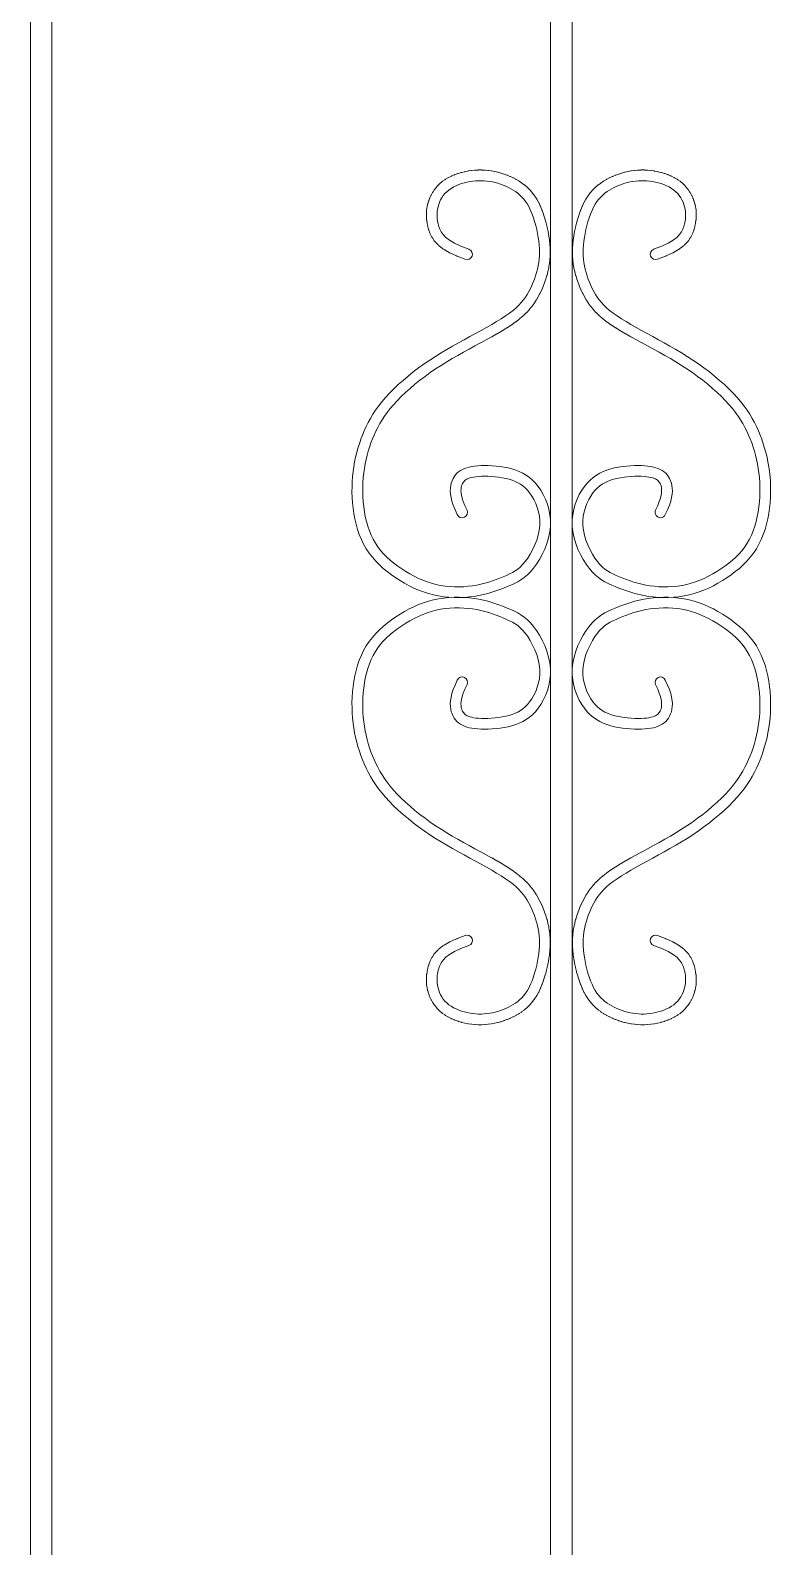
# Model space of a CAD drawing. Header units: millimetres. Extents: x -25 to 4147, y 0 to 2650.
# Drawn here: x 1574 to 1921, y 1030 to 1740 of the extents above; entities that cross this region are included whole.
import ezdxf

# ---------------------------------------------------------------- set-up
doc = ezdxf.new("R2010")
doc.units = ezdxf.units.MM
doc.layers.add('ceco.net 340', color=7, linetype='Continuous', lineweight=5)

msp = doc.modelspace()

# ---------------------------------------------------------------- linework, layer by layer
at = {"layer": 'ceco.net 340'}
for p, q in [((1574.44, 2250), (1574.44, 488.65)), ((1584.44, 2250), (1584.44, 488.65)), ((1817.76, 2250), (1817.76, 488.65)), ((1827.76, 2250), (1827.76, 488.65))]:
    msp.add_line(p, q, dxfattribs=at)
for points in [[(1779.57, 1637.25), (1775.78, 1638.68), (1772.78, 1640.08), (1770.45, 1641.45), (1768.7, 1642.78), (1767.44, 1644.09), (1766.55, 1645.38), (1765.94, 1646.64), (1765.51, 1647.87), (1765.17, 1649.09), (1764.92, 1650.28), (1764.74, 1651.46), (1764.65, 1652.62), (1764.64, 1653.76), (1764.71, 1654.89), (1764.87, 1656.01), (1765.1, 1657.12), (1765.42, 1658.21), (1765.83, 1659.29), (1766.32, 1660.35), (1766.9, 1661.37), (1767.57, 1662.35), (1768.34, 1663.28), (1769.19, 1664.16), (1770.14, 1664.97), (1771.19, 1665.72), (1772.32, 1666.39), (1773.52, 1666.99), (1774.77, 1667.52), (1776.07, 1667.98), (1777.4, 1668.38), (1778.74, 1668.71), (1780.09, 1668.96), (1781.43, 1669.16), (1782.75, 1669.28), (1784.07, 1669.35), (1785.38, 1669.35), (1786.68, 1669.29), (1787.98, 1669.17), (1789.27, 1668.99), (1790.55, 1668.75), (1791.83, 1668.46), (1793.11, 1668.11), (1794.36, 1667.71), (1795.6, 1667.26), (1796.82, 1666.75), (1798.01, 1666.19), (1799.16, 1665.59), (1800.28, 1664.93), (1801.35, 1664.22), (1802.38, 1663.46), (1803.37, 1662.62), (1804.31, 1661.69), (1805.22, 1660.67), (1806.07, 1659.54), (1806.89, 1658.29), (1807.66, 1656.9), (1808.39, 1655.38), (1809.07, 1653.73), (1809.7, 1651.99), (1810.28, 1650.18), (1810.8, 1648.32), (1811.26, 1646.45), (1811.66, 1644.58), (1811.98, 1642.75), (1812.24, 1640.96), (1812.42, 1639.23), (1812.53, 1637.55), (1812.56, 1635.9), (1812.52, 1634.27), (1812.41, 1632.68), (1812.22, 1631.09), (1811.96, 1629.51), (1811.62, 1627.94), (1811.22, 1626.37), (1810.75, 1624.82), (1810.21, 1623.28), (1809.63, 1621.77), (1808.99, 1620.29), (1808.3, 1618.85), (1807.57, 1617.46), (1806.79, 1616.11), (1805.96, 1614.81), (1805.04, 1613.54), (1804.03, 1612.29), (1802.89, 1611.05), (1801.61, 1609.81), (1800.16, 1608.57), (1798.53, 1607.31), (1796.7, 1606.02), (1794.68, 1604.71), (1792.51, 1603.37), (1790.19, 1602.01), (1787.76, 1600.63), (1785.23, 1599.23), (1782.64, 1597.8), (1779.99, 1596.37), (1777.32, 1594.91), (1774.63, 1593.43), (1771.93, 1591.91), (1769.24, 1590.36), (1766.55, 1588.76), (1763.87, 1587.11), (1761.22, 1585.4), (1758.61, 1583.62), (1756.03, 1581.77), (1753.52, 1579.85), (1751.07, 1577.89), (1748.72, 1575.89), (1746.47, 1573.87), (1744.34, 1571.84), (1742.34, 1569.82), (1740.5, 1567.81), (1738.82, 1565.83), (1737.3, 1563.88), (1735.91, 1561.95), (1734.65, 1560.02), (1733.51, 1558.1), (1732.46, 1556.17), (1731.5, 1554.24), (1730.62, 1552.28), (1729.79, 1550.3), (1729.02, 1548.29), (1728.32, 1546.25), (1727.67, 1544.17), (1727.09, 1542.06), (1726.57, 1539.9), (1726.11, 1537.7), (1725.72, 1535.46), (1725.4, 1533.16), (1725.15, 1530.82), (1724.97, 1528.43), (1724.88, 1526.01), (1724.86, 1523.56), (1724.94, 1521.09), (1725.1, 1518.6), (1725.36, 1516.09), (1725.73, 1513.57), (1726.2, 1511.06), (1726.78, 1508.58), (1727.47, 1506.13), (1728.29, 1503.73), (1729.24, 1501.4), (1730.31, 1499.16), (1731.53, 1497.02), (1732.89, 1494.99), (1734.38, 1493.07), (1735.98, 1491.25), (1737.69, 1489.53), (1739.5, 1487.9), (1741.38, 1486.36), (1743.34, 1484.89), (1745.34, 1483.5), (1747.4, 1482.18), (1749.49, 1480.93), (1751.63, 1479.76), (1753.81, 1478.69), (1756.03, 1477.71), (1758.3, 1476.85), (1760.61, 1476.1), (1762.96, 1475.48), (1765.35, 1474.99), (1767.77, 1474.62), (1770.21, 1474.38), (1772.63, 1474.25), (1775.04, 1474.24), (1777.42, 1474.33), (1779.75, 1474.52), (1782.01, 1474.8), (1784.19, 1475.17), (1786.29, 1475.62), (1788.32, 1476.13), (1790.29, 1476.7), (1792.18, 1477.32), (1794.01, 1477.97), (1795.79, 1478.65), (1797.5, 1479.34), (1799.17, 1480.05), (1800.79, 1480.79), (1802.37, 1481.61), (1803.9, 1482.53), (1805.41, 1483.59), (1806.89, 1484.82), (1808.34, 1486.26), (1809.77, 1487.93), (1811.18, 1489.87), (1812.54, 1492.03), (1813.82, 1494.4), (1814.97, 1496.91), (1815.97, 1499.54), (1816.77, 1502.24), (1817.35, 1504.98), (1817.66, 1507.71), (1817.68, 1510.4), (1817.43, 1513.02), (1816.95, 1515.56), (1816.25, 1517.99), (1815.37, 1520.29), (1814.34, 1522.45), (1813.19, 1524.44), (1811.94, 1526.24), (1810.63, 1527.84), (1809.26, 1529.24), (1807.82, 1530.46), (1806.31, 1531.52), (1804.75, 1532.43), (1803.12, 1533.2), (1801.43, 1533.86), (1799.67, 1534.41), (1797.85, 1534.87), (1795.99, 1535.24), (1794.11, 1535.53), (1792.24, 1535.75), (1790.39, 1535.9), (1788.58, 1535.99), (1786.84, 1536.01), (1785.2, 1535.98), (1783.66, 1535.9), (1782.23, 1535.77), (1780.9, 1535.57), (1779.66, 1535.32), (1778.52, 1535.01), (1777.46, 1534.63), (1776.48, 1534.18), (1775.57, 1533.65), (1774.72, 1533.05), (1773.95, 1532.38), (1773.25, 1531.62), (1772.63, 1530.79), (1772.1, 1529.89), (1771.65, 1528.9), (1771.29, 1527.83), (1771.03, 1526.69), (1770.87, 1525.46), (1770.83, 1524.13), (1770.93, 1522.68), (1771.18, 1521.1), (1771.61, 1519.36), (1772.23, 1517.45), (1773.06, 1515.35), (1774.12, 1513.04)], [(1865.94, 1637.25), (1869.73, 1638.68), (1872.74, 1640.08), (1875.06, 1641.45), (1876.81, 1642.78), (1878.08, 1644.09), (1878.97, 1645.38), (1879.58, 1646.64), (1880.01, 1647.87), (1880.34, 1649.09), (1880.6, 1650.28), (1880.77, 1651.46), (1880.86, 1652.62), (1880.87, 1653.76), (1880.8, 1654.89), (1880.65, 1656.01), (1880.41, 1657.12), (1880.09, 1658.21), (1879.69, 1659.29), (1879.19, 1660.35), (1878.61, 1661.37), (1877.94, 1662.35), (1877.18, 1663.28), (1876.32, 1664.16), (1875.37, 1664.97), (1874.32, 1665.72), (1873.19, 1666.39), (1872, 1666.99), (1870.74, 1667.52), (1869.44, 1667.98), (1868.11, 1668.38), (1866.77, 1668.71), (1865.42, 1668.96), (1864.09, 1669.16), (1862.76, 1669.28), (1861.44, 1669.35), (1860.13, 1669.35), (1858.83, 1669.29), (1857.54, 1669.17), (1856.25, 1668.99), (1854.96, 1668.75), (1853.68, 1668.46), (1852.41, 1668.11), (1851.15, 1667.71), (1849.91, 1667.26), (1848.69, 1666.75), (1847.51, 1666.19), (1846.35, 1665.59), (1845.23, 1664.93), (1844.16, 1664.22), (1843.13, 1663.46), (1842.14, 1662.62), (1841.2, 1661.69), (1840.3, 1660.67), (1839.44, 1659.54), (1838.63, 1658.29), (1837.85, 1656.9), (1837.12, 1655.38), (1836.44, 1653.73), (1835.81, 1651.99), (1835.23, 1650.18), (1834.71, 1648.32), (1834.25, 1646.45), (1833.86, 1644.58), (1833.53, 1642.75), (1833.28, 1640.96), (1833.1, 1639.23), (1832.99, 1637.55), (1832.95, 1635.9), (1832.99, 1634.27), (1833.11, 1632.68), (1833.29, 1631.09), (1833.55, 1629.51), (1833.89, 1627.94), (1834.3, 1626.37), (1834.77, 1624.82), (1835.3, 1623.28), (1835.89, 1621.77), (1836.53, 1620.29), (1837.22, 1618.85), (1837.95, 1617.46), (1838.72, 1616.11), (1839.56, 1614.81), (1840.47, 1613.54), (1841.48, 1612.29), (1842.62, 1611.05), (1843.9, 1609.81), (1845.35, 1608.57), (1846.98, 1607.31), (1848.82, 1606.02), (1850.83, 1604.71), (1853.01, 1603.37), (1855.32, 1602.01), (1857.76, 1600.63), (1860.28, 1599.23), (1862.88, 1597.8), (1865.52, 1596.37), (1868.19, 1594.91), (1870.88, 1593.43), (1873.58, 1591.91), (1876.28, 1590.36), (1878.97, 1588.76), (1881.64, 1587.11), (1884.29, 1585.4), (1886.91, 1583.62), (1889.48, 1581.77), (1892, 1579.85), (1894.44, 1577.89), (1896.79, 1575.89), (1899.05, 1573.87), (1901.18, 1571.84), (1903.17, 1569.82), (1905.01, 1567.81), (1906.69, 1565.83), (1908.22, 1563.88), (1909.6, 1561.95), (1910.86, 1560.02), (1912.01, 1558.1), (1913.05, 1556.17), (1914.01, 1554.24), (1914.9, 1552.28), (1915.72, 1550.3), (1916.49, 1548.29), (1917.2, 1546.25), (1917.84, 1544.17), (1918.43, 1542.06), (1918.95, 1539.9), (1919.4, 1537.7), (1919.79, 1535.46), (1920.11, 1533.16), (1920.36, 1530.82), (1920.54, 1528.43), (1920.64, 1526.01), (1920.65, 1523.56), (1920.58, 1521.09), (1920.41, 1518.6), (1920.15, 1516.09), (1919.79, 1513.57), (1919.32, 1511.06), (1918.74, 1508.58), (1918.04, 1506.13), (1917.22, 1503.73), (1916.28, 1501.4), (1915.2, 1499.16), (1913.98, 1497.02), (1912.63, 1494.99), (1911.14, 1493.07), (1909.53, 1491.25), (1907.82, 1489.53), (1906.02, 1487.9), (1904.13, 1486.36), (1902.18, 1484.89), (1900.17, 1483.5), (1898.12, 1482.18), (1896.02, 1480.93), (1893.89, 1479.76), (1891.7, 1478.69), (1889.48, 1477.71), (1887.22, 1476.85), (1884.91, 1476.1), (1882.55, 1475.48), (1880.16, 1474.99), (1877.74, 1474.62), (1875.31, 1474.38), (1872.88, 1474.25), (1870.47, 1474.24), (1868.09, 1474.33), (1865.77, 1474.52), (1863.51, 1474.8), (1861.33, 1475.17), (1859.22, 1475.62), (1857.19, 1476.13), (1855.23, 1476.7), (1853.33, 1477.32), (1851.5, 1477.97), (1849.73, 1478.65), (1848.01, 1479.34), (1846.34, 1480.05), (1844.72, 1480.79), (1843.15, 1481.61), (1841.61, 1482.53), (1840.1, 1483.59), (1838.63, 1484.82), (1837.17, 1486.26), (1835.74, 1487.93), (1834.33, 1489.87), (1832.97, 1492.03), (1831.69, 1494.4), (1830.54, 1496.91), (1829.55, 1499.54), (1828.74, 1502.24), (1828.17, 1504.98), (1827.86, 1507.71), (1827.83, 1510.4), (1828.08, 1513.02), (1828.57, 1515.56), (1829.26, 1517.99), (1830.14, 1520.29), (1831.17, 1522.45), (1832.33, 1524.44), (1833.57, 1526.24), (1834.88, 1527.84), (1836.26, 1529.24), (1837.7, 1530.46), (1839.2, 1531.52), (1840.76, 1532.43), (1842.39, 1533.2), (1844.09, 1533.86), (1845.84, 1534.41), (1847.66, 1534.87), (1849.52, 1535.24), (1851.4, 1535.53), (1853.28, 1535.75), (1855.13, 1535.9), (1856.93, 1535.99), (1858.67, 1536.01), (1860.32, 1535.98), (1861.86, 1535.9), (1863.29, 1535.77), (1864.62, 1535.57), (1865.85, 1535.32), (1866.99, 1535.01), (1868.05, 1534.63), (1869.04, 1534.18), (1869.95, 1533.65), (1870.79, 1533.05), (1871.56, 1532.38), (1872.26, 1531.62), (1872.88, 1530.79), (1873.41, 1529.89), (1873.86, 1528.9), (1874.22, 1527.83), (1874.48, 1526.69), (1874.64, 1525.46), (1874.68, 1524.13), (1874.58, 1522.68), (1874.33, 1521.1), (1873.91, 1519.36), (1873.29, 1517.45), (1872.45, 1515.35), (1871.39, 1513.04)], [(1779.57, 1311.39), (1775.78, 1309.96), (1772.78, 1308.57), (1770.45, 1307.2), (1768.7, 1305.86), (1767.44, 1304.55), (1766.55, 1303.27), (1765.94, 1302.01), (1765.51, 1300.77), (1765.17, 1299.56), (1764.92, 1298.36), (1764.74, 1297.19), (1764.65, 1296.03), (1764.64, 1294.88), (1764.71, 1293.75), (1764.87, 1292.64), (1765.1, 1291.53), (1765.42, 1290.43), (1765.83, 1289.35), (1766.32, 1288.3), (1766.9, 1287.28), (1767.57, 1286.3), (1768.34, 1285.36), (1769.19, 1284.49), (1770.14, 1283.67), (1771.19, 1282.93), (1772.32, 1282.26), (1773.52, 1281.66), (1774.77, 1281.12), (1776.07, 1280.66), (1777.4, 1280.27), (1778.74, 1279.94), (1780.09, 1279.68), (1781.43, 1279.49), (1782.75, 1279.36), (1784.07, 1279.3), (1785.38, 1279.3), (1786.68, 1279.36), (1787.98, 1279.48), (1789.27, 1279.66), (1790.55, 1279.9), (1791.83, 1280.19), (1793.11, 1280.53), (1794.36, 1280.94), (1795.6, 1281.39), (1796.82, 1281.9), (1798.01, 1282.45), (1799.16, 1283.06), (1800.28, 1283.72), (1801.35, 1284.42), (1802.38, 1285.19), (1803.37, 1286.03), (1804.31, 1286.95), (1805.22, 1287.97), (1806.07, 1289.1), (1806.89, 1290.35), (1807.66, 1291.74), (1808.39, 1293.27), (1809.07, 1294.91), (1809.7, 1296.66), (1810.28, 1298.47), (1810.8, 1300.32), (1811.26, 1302.2), (1811.66, 1304.07), (1811.98, 1305.9), (1812.24, 1307.68), (1812.42, 1309.41), (1812.53, 1311.1), (1812.56, 1312.75), (1812.52, 1314.37), (1812.41, 1315.97), (1812.22, 1317.55), (1811.96, 1319.13), (1811.62, 1320.71), (1811.22, 1322.27), (1810.75, 1323.83), (1810.21, 1325.36), (1809.63, 1326.87), (1808.99, 1328.35), (1808.3, 1329.79), (1807.57, 1331.18), (1806.79, 1332.53), (1805.96, 1333.83), (1805.04, 1335.11), (1804.03, 1336.36), (1802.89, 1337.6), (1801.61, 1338.83), (1800.16, 1340.08), (1798.53, 1341.34), (1796.7, 1342.62), (1794.68, 1343.94), (1792.51, 1345.27), (1790.19, 1346.63), (1787.76, 1348.02), (1785.23, 1349.42), (1782.64, 1350.84), (1779.99, 1352.28), (1777.32, 1353.74), (1774.63, 1355.22), (1771.93, 1356.73), (1769.24, 1358.28), (1766.55, 1359.88), (1763.87, 1361.53), (1761.22, 1363.24), (1758.61, 1365.02), (1756.03, 1366.88), (1753.52, 1368.79), (1751.07, 1370.75), (1748.72, 1372.75), (1746.47, 1374.77), (1744.34, 1376.8), (1742.34, 1378.83), (1740.5, 1380.83), (1738.82, 1382.81), (1737.3, 1384.76), (1735.91, 1386.7), (1734.65, 1388.62), (1733.51, 1390.55), (1732.46, 1392.47), (1731.5, 1394.41), (1730.62, 1396.36), (1729.79, 1398.34), (1729.02, 1400.35), (1728.32, 1402.39), (1727.67, 1404.47), (1727.09, 1406.58), (1726.57, 1408.74), (1726.11, 1410.94), (1725.72, 1413.19), (1725.4, 1415.49), (1725.15, 1417.83), (1724.97, 1420.21), (1724.88, 1422.63), (1724.86, 1425.08), (1724.94, 1427.55), (1725.1, 1430.05), (1725.36, 1432.56), (1725.73, 1435.07), (1726.2, 1437.58), (1726.78, 1440.07), (1727.47, 1442.52), (1728.29, 1444.91), (1729.24, 1447.24), (1730.31, 1449.48), (1731.53, 1451.63), (1732.89, 1453.66), (1734.38, 1455.58), (1735.98, 1457.4), (1737.69, 1459.12), (1739.5, 1460.75), (1741.38, 1462.29), (1743.34, 1463.75), (1745.34, 1465.15), (1747.4, 1466.47), (1749.49, 1467.72), (1751.63, 1468.88), (1753.81, 1469.96), (1756.03, 1470.93), (1758.3, 1471.8), (1760.61, 1472.54), (1762.96, 1473.17), (1765.35, 1473.66), (1767.77, 1474.02), (1770.21, 1474.26), (1772.63, 1474.39), (1775.04, 1474.41), (1777.42, 1474.32), (1779.75, 1474.13), (1782.01, 1473.85), (1784.19, 1473.48), (1786.29, 1473.03), (1788.32, 1472.52), (1790.29, 1471.95), (1792.18, 1471.33), (1794.01, 1470.68), (1795.79, 1470), (1797.5, 1469.31), (1799.17, 1468.6), (1800.79, 1467.86), (1802.37, 1467.04), (1803.9, 1466.12), (1805.41, 1465.06), (1806.89, 1463.83), (1808.34, 1462.39), (1809.77, 1460.71), (1811.18, 1458.78), (1812.54, 1456.61), (1813.82, 1454.25), (1814.97, 1451.73), (1815.97, 1449.11), (1816.77, 1446.4), (1817.35, 1443.67), (1817.66, 1440.94), (1817.68, 1438.25), (1817.43, 1435.62), (1816.95, 1433.09), (1816.25, 1430.65), (1815.37, 1428.35), (1814.34, 1426.19), (1813.19, 1424.21), (1811.94, 1422.41), (1810.63, 1420.81), (1809.26, 1419.41), (1807.82, 1418.18), (1806.31, 1417.13), (1804.75, 1416.22), (1803.12, 1415.44), (1801.43, 1414.79), (1799.67, 1414.24), (1797.85, 1413.78), (1795.99, 1413.4), (1794.11, 1413.11), (1792.24, 1412.89), (1790.39, 1412.74), (1788.58, 1412.66), (1786.84, 1412.63), (1785.2, 1412.66), (1783.66, 1412.74), (1782.23, 1412.88), (1780.9, 1413.07), (1779.66, 1413.32), (1778.52, 1413.64), (1777.46, 1414.02), (1776.48, 1414.47), (1775.57, 1414.99), (1774.72, 1415.59), (1773.95, 1416.27), (1773.25, 1417.02), (1772.63, 1417.85), (1772.1, 1418.76), (1771.65, 1419.75), (1771.29, 1420.81), (1771.03, 1421.96), (1770.87, 1423.19), (1770.83, 1424.52), (1770.93, 1425.96), (1771.18, 1427.55), (1771.61, 1429.28), (1772.23, 1431.19), (1773.06, 1433.29), (1774.12, 1435.6)], [(1865.94, 1311.39), (1869.73, 1309.96), (1872.74, 1308.57), (1875.06, 1307.2), (1876.81, 1305.86), (1878.08, 1304.55), (1878.97, 1303.27), (1879.58, 1302.01), (1880.01, 1300.77), (1880.34, 1299.56), (1880.6, 1298.36), (1880.77, 1297.19), (1880.86, 1296.03), (1880.87, 1294.88), (1880.8, 1293.75), (1880.65, 1292.64), (1880.41, 1291.53), (1880.09, 1290.43), (1879.69, 1289.35), (1879.19, 1288.3), (1878.61, 1287.28), (1877.94, 1286.3), (1877.18, 1285.36), (1876.32, 1284.49), (1875.37, 1283.67), (1874.32, 1282.93), (1873.19, 1282.26), (1872, 1281.66), (1870.74, 1281.12), (1869.44, 1280.66), (1868.11, 1280.27), (1866.77, 1279.94), (1865.42, 1279.68), (1864.09, 1279.49), (1862.76, 1279.36), (1861.44, 1279.3), (1860.13, 1279.3), (1858.83, 1279.36), (1857.54, 1279.48), (1856.25, 1279.66), (1854.96, 1279.9), (1853.68, 1280.19), (1852.41, 1280.53), (1851.15, 1280.94), (1849.91, 1281.39), (1848.69, 1281.9), (1847.51, 1282.45), (1846.35, 1283.06), (1845.23, 1283.72), (1844.16, 1284.42), (1843.13, 1285.19), (1842.14, 1286.03), (1841.2, 1286.95), (1840.3, 1287.97), (1839.44, 1289.1), (1838.63, 1290.35), (1837.85, 1291.74), (1837.12, 1293.27), (1836.44, 1294.91), (1835.81, 1296.66), (1835.23, 1298.47), (1834.71, 1300.32), (1834.25, 1302.2), (1833.86, 1304.07), (1833.53, 1305.9), (1833.28, 1307.68), (1833.1, 1309.41), (1832.99, 1311.1), (1832.95, 1312.75), (1832.99, 1314.37), (1833.11, 1315.97), (1833.29, 1317.55), (1833.55, 1319.13), (1833.89, 1320.71), (1834.3, 1322.27), (1834.77, 1323.83), (1835.3, 1325.36), (1835.89, 1326.87), (1836.53, 1328.35), (1837.22, 1329.79), (1837.95, 1331.18), (1838.72, 1332.53), (1839.56, 1333.83), (1840.47, 1335.11), (1841.48, 1336.36), (1842.62, 1337.6), (1843.9, 1338.83), (1845.35, 1340.08), (1846.98, 1341.34), (1848.82, 1342.62), (1850.83, 1343.94), (1853.01, 1345.27), (1855.32, 1346.63), (1857.76, 1348.02), (1860.28, 1349.42), (1862.88, 1350.84), (1865.52, 1352.28), (1868.19, 1353.74), (1870.88, 1355.22), (1873.58, 1356.73), (1876.28, 1358.28), (1878.97, 1359.88), (1881.64, 1361.53), (1884.29, 1363.24), (1886.91, 1365.02), (1889.48, 1366.88), (1892, 1368.79), (1894.44, 1370.75), (1896.79, 1372.75), (1899.05, 1374.77), (1901.18, 1376.8), (1903.17, 1378.83), (1905.01, 1380.83), (1906.69, 1382.81), (1908.22, 1384.76), (1909.6, 1386.7), (1910.86, 1388.62), (1912.01, 1390.55), (1913.05, 1392.47), (1914.01, 1394.41), (1914.9, 1396.36), (1915.72, 1398.34), (1916.49, 1400.35), (1917.2, 1402.39), (1917.84, 1404.47), (1918.43, 1406.58), (1918.95, 1408.74), (1919.4, 1410.94), (1919.79, 1413.19), (1920.11, 1415.49), (1920.36, 1417.83), (1920.54, 1420.21), (1920.64, 1422.63), (1920.65, 1425.08), (1920.58, 1427.55), (1920.41, 1430.05), (1920.15, 1432.56), (1919.79, 1435.07), (1919.32, 1437.58), (1918.74, 1440.07), (1918.04, 1442.52), (1917.22, 1444.91), (1916.28, 1447.24), (1915.2, 1449.48), (1913.98, 1451.63), (1912.63, 1453.66), (1911.14, 1455.58), (1909.53, 1457.4), (1907.82, 1459.12), (1906.02, 1460.75), (1904.13, 1462.29), (1902.18, 1463.75), (1900.17, 1465.15), (1898.12, 1466.47), (1896.02, 1467.72), (1893.89, 1468.88), (1891.7, 1469.96), (1889.48, 1470.93), (1887.22, 1471.8), (1884.91, 1472.54), (1882.55, 1473.17), (1880.16, 1473.66), (1877.74, 1474.02), (1875.31, 1474.26), (1872.88, 1474.39), (1870.47, 1474.41), (1868.09, 1474.32), (1865.77, 1474.13), (1863.51, 1473.85), (1861.33, 1473.48), (1859.22, 1473.03), (1857.19, 1472.52), (1855.23, 1471.95), (1853.33, 1471.33), (1851.5, 1470.68), (1849.73, 1470), (1848.01, 1469.31), (1846.34, 1468.6), (1844.72, 1467.86), (1843.15, 1467.04), (1841.61, 1466.12), (1840.1, 1465.06), (1838.63, 1463.83), (1837.17, 1462.39), (1835.74, 1460.71), (1834.33, 1458.78), (1832.97, 1456.61), (1831.69, 1454.25), (1830.54, 1451.73), (1829.55, 1449.11), (1828.74, 1446.4), (1828.17, 1443.67), (1827.86, 1440.94), (1827.83, 1438.25), (1828.08, 1435.62), (1828.57, 1433.09), (1829.26, 1430.65), (1830.14, 1428.35), (1831.17, 1426.19), (1832.33, 1424.21), (1833.57, 1422.41), (1834.88, 1420.81), (1836.26, 1419.41), (1837.7, 1418.18), (1839.2, 1417.13), (1840.76, 1416.22), (1842.39, 1415.44), (1844.09, 1414.79), (1845.84, 1414.24), (1847.66, 1413.78), (1849.52, 1413.4), (1851.4, 1413.11), (1853.28, 1412.89), (1855.13, 1412.74), (1856.93, 1412.66), (1858.67, 1412.63), (1860.32, 1412.66), (1861.86, 1412.74), (1863.29, 1412.88), (1864.62, 1413.07), (1865.85, 1413.32), (1866.99, 1413.64), (1868.05, 1414.02), (1869.04, 1414.47), (1869.95, 1414.99), (1870.79, 1415.59), (1871.56, 1416.27), (1872.26, 1417.02), (1872.88, 1417.85), (1873.41, 1418.76), (1873.86, 1419.75), (1874.22, 1420.81), (1874.48, 1421.96), (1874.64, 1423.19), (1874.68, 1424.52), (1874.58, 1425.96), (1874.33, 1427.55), (1873.91, 1429.28), (1873.29, 1431.19), (1872.45, 1433.29), (1871.39, 1435.6)]]:
    msp.add_lwpolyline(points, dxfattribs=at)
for points in [[(1777.81, 1632.58), (1774.02, 1634, -0.018526), (1773.68, 1634.15), (1770.67, 1635.54, -0.02401), (1770.25, 1635.77), (1767.92, 1637.13, -0.03058), (1767.41, 1637.47), (1765.66, 1638.81, -0.037109), (1765.11, 1639.31), (1763.84, 1640.62, -0.040944), (1763.32, 1641.25), (1762.44, 1642.53, -0.03872), (1762.05, 1643.2), (1761.44, 1644.46, -0.02899), (1761.21, 1644.99), (1760.78, 1646.23, -0.016625), (1760.69, 1646.55), (1760.35, 1647.76, -0.014695), (1760.28, 1648.05), (1760.03, 1649.24, -0.015749), (1759.97, 1649.55), (1759.8, 1650.73, -0.016704), (1759.76, 1651.06), (1759.67, 1652.22, -0.017506), (1759.65, 1652.57), (1759.64, 1653.71, -0.018102), (1759.65, 1654.08), (1759.72, 1655.21, -0.01845), (1759.76, 1655.57), (1759.91, 1656.69, -0.018524), (1759.98, 1657.05), (1760.21, 1658.16, -0.018452), (1760.3, 1658.52), (1760.62, 1659.62, -0.018802), (1760.74, 1659.97), (1761.15, 1661.05, -0.019374), (1761.3, 1661.41), (1761.79, 1662.46, -0.020024), (1761.97, 1662.82), (1762.55, 1663.84, -0.020714), (1762.77, 1664.19), (1763.45, 1665.17, -0.021397), (1763.7, 1665.52), (1764.47, 1666.45, -0.022021), (1764.76, 1666.78), (1765.62, 1667.65, -0.022531), (1765.94, 1667.96), (1766.9, 1668.77, -0.022367), (1767.25, 1669.05), (1768.29, 1669.79, -0.020214), (1768.63, 1670.01), (1769.76, 1670.69, -0.017942), (1770.08, 1670.86), (1771.28, 1671.46, -0.016078), (1771.57, 1671.59), (1772.82, 1672.13, -0.01459), (1773.1, 1672.23), (1774.39, 1672.69, -0.01344), (1774.65, 1672.78), (1775.98, 1673.17, -0.012596), (1776.22, 1673.24), (1777.56, 1673.56, -0.012037), (1777.8, 1673.62), (1779.14, 1673.87, -0.011796), (1779.38, 1673.91), (1780.71, 1674.11, -0.01186), (1780.95, 1674.13), (1782.28, 1674.26, -0.011906), (1782.51, 1674.28), (1783.83, 1674.34, -0.011871), (1784.07, 1674.35), (1785.38, 1674.35, -0.011755), (1785.61, 1674.34), (1786.92, 1674.28, -0.01156), (1787.15, 1674.26), (1788.44, 1674.14, -0.011293), (1788.67, 1674.12), (1789.96, 1673.94, -0.01096), (1790.17, 1673.9), (1791.46, 1673.67, -0.010625), (1791.67, 1673.62), (1792.95, 1673.33, -0.010507), (1793.15, 1673.28), (1794.42, 1672.93, -0.010519), (1794.62, 1672.87), (1795.88, 1672.47, -0.010613), (1796.08, 1672.4), (1797.32, 1671.95, -0.010791), (1797.52, 1671.87), (1798.74, 1671.37, -0.011052), (1798.94, 1671.28), (1800.13, 1670.72, -0.011398), (1800.33, 1670.62), (1801.49, 1670.01, -0.011831), (1801.7, 1669.9), (1802.81, 1669.24, -0.012624), (1803.03, 1669.11), (1804.1, 1668.4, -0.014451), (1804.34, 1668.24), (1805.37, 1667.47, -0.016231), (1805.62, 1667.27), (1806.61, 1666.43, -0.017546), (1806.87, 1666.19), (1807.81, 1665.27, -0.018298), (1808.06, 1665), (1808.96, 1663.98, -0.018454), (1809.2, 1663.7), (1810.06, 1662.57, -0.01805), (1810.26, 1662.27), (1811.08, 1661.02, -0.017188), (1811.26, 1660.72), (1812.03, 1659.34, -0.015683), (1812.17, 1659.06), (1812.9, 1657.53, -0.013181), (1813.01, 1657.29), (1813.69, 1655.65, -0.01117), (1813.77, 1655.44), (1814.4, 1653.69, -0.009782), (1814.47, 1653.51), (1815.05, 1651.7, -0.008856), (1815.1, 1651.53), (1815.62, 1649.67, -0.008297), (1815.66, 1649.51), (1816.12, 1647.64, -0.008056), (1816.15, 1647.48), (1816.55, 1645.61, -0.008123), (1816.58, 1645.45), (1816.91, 1643.62, -0.008556), (1816.93, 1643.45), (1817.19, 1641.67, -0.00932), (1817.21, 1641.48), (1817.39, 1639.75, -0.010075), (1817.41, 1639.55), (1817.51, 1637.87, -0.010733), (1817.52, 1637.65), (1817.56, 1636, -0.011254), (1817.56, 1635.78), (1817.52, 1634.15, -0.011605), (1817.51, 1633.92), (1817.4, 1632.32, -0.011758), (1817.37, 1632.09), (1817.19, 1630.51, -0.011701), (1817.15, 1630.27), (1816.89, 1628.7, -0.011388), (1816.85, 1628.47), (1816.51, 1626.9, -0.010808), (1816.46, 1626.69), (1816.06, 1625.12, -0.010278), (1816, 1624.92), (1815.53, 1623.37, -0.009859), (1815.47, 1623.18), (1814.94, 1621.64, -0.009545), (1814.87, 1621.46), (1814.28, 1619.96, -0.009335), (1814.21, 1619.78), (1813.57, 1618.3, -0.009229), (1813.5, 1618.14), (1812.81, 1616.7, -0.00923), (1812.72, 1616.53), (1811.99, 1615.14, -0.009723), (1811.9, 1614.97), (1811.13, 1613.62, -0.011671), (1811.01, 1613.42), (1810.17, 1612.12, -0.013556), (1810.02, 1611.89), (1809.11, 1610.62, -0.014792), (1808.93, 1610.39), (1807.91, 1609.14, -0.015289), (1807.71, 1608.9), (1806.57, 1607.67, -0.015076), (1806.36, 1607.45), (1805.08, 1606.21, -0.014282), (1804.87, 1606.02), (1803.42, 1604.78, -0.013091), (1803.22, 1604.61), (1801.59, 1603.35, -0.011392), (1801.4, 1603.22), (1799.57, 1601.93, -0.008802), (1799.43, 1601.83), (1797.41, 1600.52, -0.006609), (1797.3, 1600.45), (1795.12, 1599.11, -0.004919), (1795.04, 1599.06), (1792.72, 1597.7, -0.003568), (1792.66, 1597.66), (1790.23, 1596.28, -0.002447), (1790.18, 1596.26), (1787.66, 1594.86, -0.001481), (1787.63, 1594.84), (1785.04, 1593.42, -0.000613), (1785.03, 1593.41), (1782.38, 1591.97), (1779.72, 1590.52), (1777.06, 1589.06), (1774.4, 1587.57), (1771.76, 1586.05), (1769.14, 1584.49), (1766.54, 1582.89), (1763.99, 1581.23), (1761.48, 1579.52), (1759.01, 1577.75), (1756.6, 1575.92), (1754.26, 1574.04), (1752.01, 1572.12), (1749.86, 1570.2), (1747.84, 1568.28), (1745.97, 1566.37), (1744.25, 1564.5), (1742.7, 1562.68), (1741.3, 1560.89), (1740.04, 1559.12), (1738.9, 1557.37), (1737.86, 1555.63), (1736.9, 1553.87), (1736.02, 1552.09), (1735.2, 1550.29), (1734.43, 1548.45), (1733.72, 1546.58), (1733.07, 1544.69), (1732.47, 1542.77), (1731.93, 1540.81), (1731.45, 1538.81), (1731.03, 1536.77), (1730.66, 1534.68), (1730.37, 1532.54), (1730.13, 1530.36), (1729.97, 1528.15), (1729.88, 1525.9), (1729.86, 1523.62), (1729.93, 1521.33), (1730.09, 1519.02), (1730.33, 1516.71), (1730.66, 1514.39), (1731.09, 1512.09), (1731.62, 1509.83), (1732.25, 1507.62), (1732.98, 1505.48), (1733.81, 1503.43), (1734.75, 1501.48), (1735.79, 1499.64), (1736.95, 1497.91), (1738.23, 1496.26), (1739.63, 1494.67), (1741.14, 1493.15), (1742.76, 1491.69), (1744.47, 1490.29), (1746.26, 1488.95), (1748.12, 1487.66), (1750.03, 1486.43), (1751.97, 1485.27), (1753.93, 1484.2), (1755.92, 1483.22), (1757.93, 1482.34), (1759.96, 1481.57), (1762.02, 1480.9), (1764.1, 1480.35), (1766.23, 1479.91), (1768.39, 1479.59), (1770.58, 1479.37), (1772.78, 1479.25), (1774.97, 1479.24), (1777.12, 1479.32), (1779.23, 1479.49), (1781.28, 1479.75), (1783.25, 1480.08), (1785.16, 1480.49), (1787.01, 1480.95), (1788.81, 1481.48), (1790.57, 1482.05), (1792.28, 1482.66), (1793.96, 1483.3), (1795.59, 1483.96), (1797.15, 1484.62), (1798.6, 1485.28), (1799.93, 1485.97), (1801.18, 1486.72), (1802.36, 1487.56), (1803.52, 1488.52), (1804.67, 1489.66), (1805.85, 1491.03), (1807.04, 1492.67), (1808.22, 1494.55), (1809.34, 1496.63), (1810.36, 1498.84), (1811.23, 1501.14), (1811.92, 1503.47), (1812.41, 1505.78), (1812.66, 1508.01), (1812.68, 1510.18), (1812.48, 1512.31), (1812.08, 1514.4), (1811.5, 1516.41), (1810.77, 1518.32), (1809.92, 1520.12), (1808.96, 1521.76), (1807.95, 1523.22), (1806.91, 1524.49), (1805.85, 1525.57), (1804.75, 1526.5), (1803.61, 1527.3), (1802.42, 1528), (1801.14, 1528.61), (1799.78, 1529.13), (1798.31, 1529.59), (1796.75, 1529.99), (1795.11, 1530.32), (1793.44, 1530.58), (1791.75, 1530.78), (1790.07, 1530.91), (1788.43, 1530.99), (1786.85, 1531.01), (1785.38, 1530.99), (1784.03, 1530.91), (1782.82, 1530.8), (1781.76, 1530.65), (1780.83, 1530.46), (1780.03, 1530.24), (1779.35, 1529.99), (1778.77, 1529.73), (1778.27, 1529.44), (1777.83, 1529.12), (1777.44, 1528.79), (1777.1, 1528.42), (1776.81, 1528.02), (1776.54, 1527.58), (1776.31, 1527.07), (1776.11, 1526.48), (1775.96, 1525.81), (1775.86, 1525.06), (1775.84, 1524.22), (1775.9, 1523.24), (1776.09, 1522.09), (1776.42, 1520.73), (1776.93, 1519.15), (1777.66, 1517.32), (1778.66, 1515.13)], [(1867.71, 1632.58), (1871.49, 1634, 0.018526), (1871.84, 1634.15), (1874.84, 1635.54, 0.02401), (1875.27, 1635.77), (1877.59, 1637.13, 0.03058), (1878.1, 1637.47), (1879.85, 1638.81, 0.037109), (1880.4, 1639.31), (1881.67, 1640.62, 0.040944), (1882.19, 1641.25), (1883.08, 1642.53, 0.03872), (1883.47, 1643.2), (1884.08, 1644.46, 0.02899), (1884.3, 1644.99), (1884.73, 1646.23, 0.016625), (1884.83, 1646.55), (1885.16, 1647.76, 0.014695), (1885.23, 1648.05), (1885.49, 1649.24, 0.015749), (1885.54, 1649.55), (1885.72, 1650.73, 0.016704), (1885.75, 1651.06), (1885.85, 1652.22, 0.017506), (1885.86, 1652.57), (1885.87, 1653.71, 0.018102), (1885.86, 1654.08), (1885.79, 1655.21, 0.01845), (1885.76, 1655.57), (1885.6, 1656.69, 0.018524), (1885.54, 1657.05), (1885.3, 1658.16, 0.018452), (1885.21, 1658.52), (1884.89, 1659.62, 0.018802), (1884.77, 1659.97), (1884.37, 1661.05, 0.019374), (1884.22, 1661.41), (1883.72, 1662.46, 0.020024), (1883.54, 1662.82), (1882.96, 1663.84, 0.020714), (1882.74, 1664.19), (1882.07, 1665.17, 0.021397), (1881.81, 1665.52), (1881.05, 1666.45, 0.022021), (1880.76, 1666.78), (1879.9, 1667.65, 0.022531), (1879.57, 1667.96), (1878.62, 1668.77, 0.022367), (1878.27, 1669.05), (1877.22, 1669.79, 0.020214), (1876.88, 1670.01), (1875.75, 1670.69, 0.017942), (1875.44, 1670.86), (1874.24, 1671.46, 0.016078), (1873.95, 1671.59), (1872.69, 1672.13, 0.01459), (1872.42, 1672.23), (1871.12, 1672.69, 0.01344), (1870.86, 1672.78), (1869.54, 1673.17, 0.012596), (1869.29, 1673.24), (1867.95, 1673.56, 0.012037), (1867.72, 1673.62), (1866.37, 1673.87, 0.011796), (1866.14, 1673.91), (1864.8, 1674.11, 0.01186), (1864.56, 1674.13), (1863.24, 1674.26, 0.011906), (1863, 1674.28), (1861.68, 1674.34, 0.011871), (1861.44, 1674.35), (1860.14, 1674.35, 0.011755), (1859.9, 1674.34), (1858.6, 1674.28, 0.01156), (1858.37, 1674.26), (1857.07, 1674.14, 0.011293), (1856.85, 1674.12), (1855.56, 1673.94, 0.01096), (1855.34, 1673.9), (1854.06, 1673.67, 0.010625), (1853.85, 1673.62), (1852.57, 1673.33, 0.010507), (1852.36, 1673.28), (1851.09, 1672.93, 0.010519), (1850.89, 1672.87), (1849.63, 1672.47, 0.010613), (1849.43, 1672.4), (1848.19, 1671.95, 0.010791), (1847.99, 1671.87), (1846.77, 1671.37, 0.011052), (1846.57, 1671.28), (1845.38, 1670.72, 0.011398), (1845.18, 1670.62), (1844.02, 1670.01, 0.011831), (1843.82, 1669.9), (1842.7, 1669.24, 0.012624), (1842.49, 1669.11), (1841.41, 1668.4, 0.014451), (1841.18, 1668.24), (1840.15, 1667.47, 0.016231), (1839.89, 1667.27), (1838.91, 1666.43, 0.017546), (1838.65, 1666.19), (1837.7, 1665.27, 0.018298), (1837.45, 1665), (1836.55, 1663.98, 0.018454), (1836.32, 1663.7), (1835.46, 1662.57, 0.01805), (1835.25, 1662.27), (1834.44, 1661.02, 0.017188), (1834.26, 1660.72), (1833.49, 1659.34, 0.015683), (1833.34, 1659.06), (1832.61, 1657.53, 0.013181), (1832.51, 1657.29), (1831.82, 1655.65, 0.01117), (1831.74, 1655.44), (1831.11, 1653.69, 0.009782), (1831.05, 1653.51), (1830.47, 1651.7, 0.008856), (1830.42, 1651.53), (1829.9, 1649.67, 0.008297), (1829.85, 1649.51), (1829.4, 1647.64, 0.008056), (1829.36, 1647.48), (1828.96, 1645.61, 0.008123), (1828.93, 1645.45), (1828.61, 1643.62, 0.008556), (1828.58, 1643.45), (1828.33, 1641.67, 0.00932), (1828.3, 1641.48), (1828.12, 1639.75, 0.010075), (1828.11, 1639.55), (1828, 1637.87, 0.010733), (1827.99, 1637.65), (1827.96, 1636, 0.011254), (1827.96, 1635.78), (1827.99, 1634.15, 0.011605), (1828.01, 1633.92), (1828.12, 1632.32, 0.011758), (1828.14, 1632.09), (1828.33, 1630.51, 0.011701), (1828.36, 1630.27), (1828.62, 1628.7, 0.011388), (1828.66, 1628.47), (1829, 1626.9, 0.010808), (1829.05, 1626.69), (1829.46, 1625.12, 0.010278), (1829.51, 1624.92), (1829.98, 1623.37, 0.009859), (1830.04, 1623.18), (1830.57, 1621.64, 0.009545), (1830.64, 1621.46), (1831.23, 1619.96, 0.009335), (1831.3, 1619.78), (1831.94, 1618.3, 0.009229), (1832.02, 1618.14), (1832.71, 1616.7, 0.00923), (1832.79, 1616.53), (1833.52, 1615.14, 0.009723), (1833.61, 1614.97), (1834.39, 1613.62, 0.011671), (1834.51, 1613.42), (1835.34, 1612.12, 0.013556), (1835.49, 1611.89), (1836.41, 1610.62, 0.014792), (1836.59, 1610.39), (1837.6, 1609.14, 0.015289), (1837.8, 1608.9), (1838.94, 1607.67, 0.015076), (1839.15, 1607.45), (1840.43, 1606.21, 0.014282), (1840.64, 1606.02), (1842.09, 1604.78, 0.013091), (1842.29, 1604.61), (1843.93, 1603.35, 0.011392), (1844.11, 1603.22), (1845.94, 1601.93, 0.008802), (1846.09, 1601.83), (1848.1, 1600.52, 0.006609), (1848.21, 1600.45), (1850.39, 1599.11, 0.004919), (1850.48, 1599.06), (1852.79, 1597.7, 0.003568), (1852.85, 1597.66), (1855.29, 1596.28, 0.002447), (1855.33, 1596.26), (1857.85, 1594.86, 0.001481), (1857.88, 1594.84), (1860.48, 1593.42, 0.000613), (1860.49, 1593.41), (1863.13, 1591.97), (1865.79, 1590.52), (1868.45, 1589.06), (1871.11, 1587.57), (1873.75, 1586.05), (1876.38, 1584.49), (1878.97, 1582.89), (1881.53, 1581.23), (1884.04, 1579.52), (1886.5, 1577.75), (1888.92, 1575.92), (1891.26, 1574.04), (1893.51, 1572.12), (1895.65, 1570.2), (1897.67, 1568.28), (1899.55, 1566.37), (1901.26, 1564.5), (1902.82, 1562.68), (1904.21, 1560.89), (1905.47, 1559.12), (1906.62, 1557.37), (1907.66, 1555.63), (1908.61, 1553.87), (1909.49, 1552.09), (1910.31, 1550.29), (1911.08, 1548.45), (1911.79, 1546.58), (1912.45, 1544.69), (1913.04, 1542.77), (1913.58, 1540.81), (1914.07, 1538.81), (1914.49, 1536.77), (1914.85, 1534.68), (1915.15, 1532.54), (1915.38, 1530.36), (1915.55, 1528.15), (1915.64, 1525.9), (1915.65, 1523.62), (1915.58, 1521.33), (1915.43, 1519.02), (1915.19, 1516.71), (1914.85, 1514.39), (1914.42, 1512.09), (1913.9, 1509.83), (1913.27, 1507.62), (1912.54, 1505.48), (1911.7, 1503.43), (1910.77, 1501.48), (1909.72, 1499.64), (1908.57, 1497.91), (1907.28, 1496.26), (1905.88, 1494.67), (1904.37, 1493.15), (1902.76, 1491.69), (1901.05, 1490.29), (1899.25, 1488.95), (1897.39, 1487.66), (1895.48, 1486.43), (1893.55, 1485.27), (1891.58, 1484.2), (1889.6, 1483.22), (1887.59, 1482.34), (1885.55, 1481.57), (1883.49, 1480.9), (1881.41, 1480.35), (1879.28, 1479.91), (1877.12, 1479.59), (1874.93, 1479.37), (1872.73, 1479.25), (1870.55, 1479.24), (1868.39, 1479.32), (1866.28, 1479.49), (1864.24, 1479.75), (1862.26, 1480.08), (1860.35, 1480.49), (1858.5, 1480.95), (1856.7, 1481.48), (1854.95, 1482.05), (1853.23, 1482.66), (1851.56, 1483.3), (1849.92, 1483.96), (1848.36, 1484.62), (1846.92, 1485.28), (1845.58, 1485.97), (1844.34, 1486.72), (1843.15, 1487.56), (1841.99, 1488.52), (1840.84, 1489.66), (1839.67, 1491.03), (1838.47, 1492.67), (1837.29, 1494.55), (1836.17, 1496.63), (1835.16, 1498.84), (1834.29, 1501.14), (1833.59, 1503.47), (1833.11, 1505.78), (1832.85, 1508.01), (1832.83, 1510.18), (1833.03, 1512.31), (1833.43, 1514.4), (1834.01, 1516.41), (1834.74, 1518.32), (1835.6, 1520.12), (1836.55, 1521.76), (1837.56, 1523.22), (1838.61, 1524.49), (1839.67, 1525.57), (1840.76, 1526.5), (1841.9, 1527.3), (1843.1, 1528), (1844.37, 1528.61), (1845.74, 1529.13), (1847.2, 1529.59), (1848.77, 1529.99), (1850.4, 1530.32), (1852.08, 1530.58), (1853.77, 1530.78), (1855.45, 1530.91), (1857.09, 1530.99), (1858.66, 1531.01), (1860.14, 1530.99), (1861.49, 1530.91), (1862.69, 1530.8), (1863.76, 1530.65), (1864.69, 1530.46), (1865.48, 1530.24), (1866.16, 1529.99), (1866.74, 1529.73), (1867.25, 1529.44), (1867.69, 1529.12), (1868.07, 1528.79), (1868.41, 1528.42), (1868.71, 1528.02), (1868.97, 1527.58), (1869.2, 1527.07), (1869.4, 1526.48), (1869.55, 1525.81), (1869.65, 1525.06), (1869.68, 1524.22), (1869.61, 1523.24), (1869.43, 1522.09), (1869.09, 1520.73), (1868.58, 1519.15), (1867.86, 1517.32), (1866.85, 1515.13)], [(1777.81, 1316.07), (1774.02, 1314.64, 0.018526), (1773.68, 1314.5), (1770.67, 1313.1, 0.02401), (1770.25, 1312.88), (1767.92, 1311.51, 0.03058), (1767.41, 1311.17), (1765.66, 1309.83, 0.037109), (1765.11, 1309.34), (1763.84, 1308.03, 0.040944), (1763.32, 1307.4), (1762.44, 1306.11, 0.03872), (1762.05, 1305.45), (1761.44, 1304.19, 0.02899), (1761.21, 1303.65), (1760.78, 1302.41, 0.016625), (1760.69, 1302.1), (1760.35, 1300.88, 0.014695), (1760.28, 1300.6), (1760.03, 1299.4, 0.015749), (1759.97, 1299.09), (1759.8, 1297.92, 0.016704), (1759.76, 1297.58), (1759.67, 1296.43, 0.017506), (1759.65, 1296.08), (1759.64, 1294.93, 0.018102), (1759.65, 1294.57), (1759.72, 1293.44, 0.01845), (1759.76, 1293.07), (1759.91, 1291.96, 0.018524), (1759.98, 1291.59), (1760.21, 1290.48, 0.018452), (1760.3, 1290.13), (1760.62, 1289.03, 0.018802), (1760.74, 1288.67), (1761.15, 1287.59, 0.019374), (1761.3, 1287.24), (1761.79, 1286.18, 0.020024), (1761.97, 1285.83), (1762.55, 1284.8, 0.020714), (1762.77, 1284.45), (1763.45, 1283.47, 0.021397), (1763.7, 1283.13), (1764.47, 1282.2, 0.022021), (1764.76, 1281.87), (1765.62, 1280.99, 0.022531), (1765.94, 1280.68), (1766.9, 1279.87, 0.022367), (1767.25, 1279.6), (1768.29, 1278.85, 0.020214), (1768.63, 1278.63), (1769.76, 1277.96, 0.017942), (1770.08, 1277.79), (1771.28, 1277.19, 0.016078), (1771.57, 1277.05), (1772.82, 1276.52, 0.01459), (1773.1, 1276.41), (1774.39, 1275.95, 0.01344), (1774.65, 1275.87), (1775.98, 1275.47, 0.012596), (1776.22, 1275.41), (1777.56, 1275.08, 0.012037), (1777.8, 1275.03), (1779.14, 1274.77, 0.011796), (1779.38, 1274.73), (1780.71, 1274.54, 0.01186), (1780.95, 1274.51), (1782.28, 1274.38, 0.011906), (1782.51, 1274.37), (1783.83, 1274.3, 0.011871), (1784.07, 1274.3), (1785.38, 1274.3, 0.011755), (1785.61, 1274.3), (1786.92, 1274.36, 0.01156), (1787.15, 1274.38), (1788.44, 1274.5, 0.011293), (1788.67, 1274.53), (1789.96, 1274.71, 0.01096), (1790.17, 1274.74), (1791.46, 1274.98, 0.010625), (1791.67, 1275.02), (1792.95, 1275.31, 0.010507), (1793.15, 1275.36), (1794.42, 1275.71, 0.010519), (1794.62, 1275.77), (1795.88, 1276.17, 0.010613), (1796.08, 1276.24), (1797.32, 1276.69, 0.010791), (1797.52, 1276.77), (1798.74, 1277.28, 0.011052), (1798.94, 1277.37), (1800.13, 1277.93, 0.011398), (1800.33, 1278.03), (1801.49, 1278.63, 0.011831), (1801.7, 1278.75), (1802.81, 1279.4, 0.012624), (1803.03, 1279.54), (1804.1, 1280.24, 0.014451), (1804.34, 1280.41), (1805.37, 1281.18, 0.016231), (1805.62, 1281.38), (1806.61, 1282.22, 0.017546), (1806.87, 1282.45), (1807.81, 1283.38, 0.018298), (1808.06, 1283.64), (1808.96, 1284.66, 0.018454), (1809.2, 1284.95), (1810.06, 1286.08, 0.01805), (1810.26, 1286.37), (1811.08, 1287.63, 0.017188), (1811.26, 1287.92), (1812.03, 1289.31, 0.015683), (1812.17, 1289.59), (1812.9, 1291.11, 0.013181), (1813.01, 1291.35), (1813.69, 1293, 0.01117), (1813.77, 1293.21), (1814.4, 1294.95, 0.009782), (1814.47, 1295.14), (1815.05, 1296.95, 0.008856), (1815.1, 1297.12), (1815.62, 1298.97, 0.008297), (1815.66, 1299.13), (1816.12, 1301.01, 0.008056), (1816.15, 1301.17), (1816.55, 1303.03, 0.008123), (1816.58, 1303.19), (1816.91, 1305.03, 0.008556), (1816.93, 1305.2), (1817.19, 1306.98, 0.00932), (1817.21, 1307.16), (1817.39, 1308.89, 0.010075), (1817.41, 1309.09), (1817.51, 1310.78, 0.010733), (1817.52, 1310.99), (1817.56, 1312.64, 0.011254), (1817.56, 1312.87), (1817.52, 1314.49, 0.011605), (1817.51, 1314.72), (1817.4, 1316.32, 0.011758), (1817.37, 1316.56), (1817.19, 1318.14, 0.011701), (1817.15, 1318.37), (1816.89, 1319.95, 0.011388), (1816.85, 1320.17), (1816.51, 1321.75, 0.010808), (1816.46, 1321.96), (1816.06, 1323.53, 0.010278), (1816, 1323.72), (1815.53, 1325.28, 0.009859), (1815.47, 1325.47), (1814.94, 1327, 0.009545), (1814.87, 1327.18), (1814.28, 1328.69, 0.009335), (1814.21, 1328.86), (1813.57, 1330.34, 0.009229), (1813.5, 1330.51), (1812.81, 1331.95, 0.00923), (1812.72, 1332.11), (1811.99, 1333.51, 0.009723), (1811.9, 1333.68), (1811.13, 1335.02, 0.011671), (1811.01, 1335.22), (1810.17, 1336.53, 0.013556), (1810.02, 1336.75), (1809.11, 1338.02, 0.014792), (1808.93, 1338.26), (1807.91, 1339.51, 0.015289), (1807.71, 1339.74), (1806.57, 1340.98, 0.015076), (1806.36, 1341.19), (1805.08, 1342.43, 0.014282), (1804.87, 1342.62), (1803.42, 1343.87, 0.013091), (1803.22, 1344.03), (1801.59, 1345.29, 0.011392), (1801.4, 1345.43), (1799.57, 1346.72, 0.008802), (1799.43, 1346.81), (1797.41, 1348.13, 0.006609), (1797.3, 1348.2), (1795.12, 1349.53, 0.004919), (1795.04, 1349.59), (1792.72, 1350.95, 0.003568), (1792.66, 1350.98), (1790.23, 1352.36, 0.002447), (1790.18, 1352.39), (1787.66, 1353.79, 0.001481), (1787.63, 1353.8), (1785.04, 1355.23, 0.000613), (1785.03, 1355.23), (1782.38, 1356.67), (1779.72, 1358.12), (1777.06, 1359.59), (1774.4, 1361.08), (1771.76, 1362.6), (1769.14, 1364.16), (1766.54, 1365.76), (1763.99, 1367.41), (1761.48, 1369.12), (1759.01, 1370.9), (1756.6, 1372.73), (1754.26, 1374.61), (1752.01, 1376.52), (1749.86, 1378.45), (1747.84, 1380.37), (1745.97, 1382.27), (1744.25, 1384.14), (1742.7, 1385.97), (1741.3, 1387.76), (1740.04, 1389.52), (1738.9, 1391.27), (1737.86, 1393.02), (1736.9, 1394.77), (1736.02, 1396.55), (1735.2, 1398.36), (1734.43, 1400.2), (1733.72, 1402.06), (1733.07, 1403.95), (1732.47, 1405.88), (1731.93, 1407.83), (1731.45, 1409.83), (1731.03, 1411.87), (1730.66, 1413.96), (1730.37, 1416.1), (1730.13, 1418.28), (1729.97, 1420.5), (1729.88, 1422.75), (1729.86, 1425.02), (1729.93, 1427.31), (1730.09, 1429.62), (1730.33, 1431.94), (1730.66, 1434.26), (1731.09, 1436.55), (1731.62, 1438.82), (1732.25, 1441.03), (1732.98, 1443.16), (1733.81, 1445.22), (1734.75, 1447.16), (1735.79, 1449), (1736.95, 1450.73), (1738.23, 1452.39), (1739.63, 1453.97), (1741.14, 1455.49), (1742.76, 1456.95), (1744.47, 1458.35), (1746.26, 1459.7), (1748.12, 1460.99), (1750.03, 1462.22), (1751.97, 1463.37), (1753.93, 1464.44), (1755.92, 1465.42), (1757.93, 1466.3), (1759.96, 1467.08), (1762.02, 1467.75), (1764.1, 1468.3), (1766.23, 1468.73), (1768.39, 1469.06), (1770.58, 1469.28), (1772.78, 1469.39), (1774.97, 1469.41), (1777.12, 1469.32), (1779.23, 1469.15), (1781.28, 1468.9), (1783.25, 1468.56), (1785.16, 1468.16), (1787.01, 1467.69), (1788.81, 1467.17), (1790.57, 1466.6), (1792.28, 1465.99), (1793.96, 1465.35), (1795.59, 1464.69), (1797.15, 1464.03), (1798.6, 1463.36), (1799.93, 1462.67), (1801.18, 1461.92), (1802.36, 1461.09), (1803.52, 1460.12), (1804.67, 1458.98), (1805.85, 1457.61), (1807.04, 1455.97), (1808.22, 1454.09), (1809.34, 1452.02), (1810.36, 1449.8), (1811.23, 1447.51), (1811.92, 1445.18), (1812.41, 1442.87), (1812.66, 1440.63), (1812.68, 1438.46), (1812.48, 1436.33), (1812.08, 1434.25), (1811.5, 1432.24), (1810.77, 1430.32), (1809.92, 1428.53), (1808.96, 1426.88), (1807.95, 1425.42), (1806.91, 1424.15), (1805.85, 1423.07), (1804.75, 1422.14), (1803.61, 1421.34), (1802.42, 1420.65), (1801.14, 1420.04), (1799.78, 1419.51), (1798.31, 1419.05), (1796.75, 1418.66), (1795.11, 1418.33), (1793.44, 1418.07), (1791.75, 1417.87), (1790.07, 1417.73), (1788.43, 1417.65), (1786.85, 1417.63), (1785.38, 1417.66), (1784.03, 1417.73), (1782.82, 1417.85), (1781.76, 1418), (1780.83, 1418.19), (1780.03, 1418.41), (1779.35, 1418.65), (1778.77, 1418.92), (1778.27, 1419.21), (1777.83, 1419.52), (1777.44, 1419.86), (1777.1, 1420.22), (1776.81, 1420.62), (1776.54, 1421.07), (1776.31, 1421.58), (1776.11, 1422.16), (1775.96, 1422.84), (1775.86, 1423.59), (1775.84, 1424.43), (1775.9, 1425.4), (1776.09, 1426.55), (1776.42, 1427.91), (1776.93, 1429.5), (1777.66, 1431.33), (1778.66, 1433.51)], [(1867.71, 1316.07), (1871.49, 1314.64, -0.018526), (1871.84, 1314.5), (1874.84, 1313.1, -0.02401), (1875.27, 1312.88), (1877.59, 1311.51, -0.03058), (1878.1, 1311.17), (1879.85, 1309.83, -0.037109), (1880.4, 1309.34), (1881.67, 1308.03, -0.040944), (1882.19, 1307.4), (1883.08, 1306.11, -0.03872), (1883.47, 1305.45), (1884.08, 1304.19, -0.02899), (1884.3, 1303.65), (1884.73, 1302.41, -0.016625), (1884.83, 1302.1), (1885.16, 1300.88, -0.014695), (1885.23, 1300.6), (1885.49, 1299.4, -0.015749), (1885.54, 1299.09), (1885.72, 1297.92, -0.016704), (1885.75, 1297.58), (1885.85, 1296.43, -0.017506), (1885.86, 1296.08), (1885.87, 1294.93, -0.018102), (1885.86, 1294.57), (1885.79, 1293.44, -0.01845), (1885.76, 1293.07), (1885.6, 1291.96, -0.018524), (1885.54, 1291.59), (1885.3, 1290.48, -0.018452), (1885.21, 1290.13), (1884.89, 1289.03, -0.018802), (1884.77, 1288.67), (1884.37, 1287.59, -0.019374), (1884.22, 1287.24), (1883.72, 1286.18, -0.020024), (1883.54, 1285.83), (1882.96, 1284.8, -0.020714), (1882.74, 1284.45), (1882.07, 1283.47, -0.021397), (1881.81, 1283.13), (1881.05, 1282.2, -0.022021), (1880.76, 1281.87), (1879.9, 1280.99, -0.022531), (1879.57, 1280.68), (1878.62, 1279.87, -0.022367), (1878.27, 1279.6), (1877.22, 1278.85, -0.020214), (1876.88, 1278.63), (1875.75, 1277.96, -0.017942), (1875.44, 1277.79), (1874.24, 1277.19, -0.016078), (1873.95, 1277.05), (1872.69, 1276.52, -0.01459), (1872.42, 1276.41), (1871.12, 1275.95, -0.01344), (1870.86, 1275.87), (1869.54, 1275.47, -0.012596), (1869.29, 1275.41), (1867.95, 1275.08, -0.012037), (1867.72, 1275.03), (1866.37, 1274.77, -0.011796), (1866.14, 1274.73), (1864.8, 1274.54, -0.01186), (1864.56, 1274.51), (1863.24, 1274.38, -0.011906), (1863, 1274.37), (1861.68, 1274.3, -0.011871), (1861.44, 1274.3), (1860.14, 1274.3, -0.011755), (1859.9, 1274.3), (1858.6, 1274.36, -0.01156), (1858.37, 1274.38), (1857.07, 1274.5, -0.011293), (1856.85, 1274.53), (1855.56, 1274.71, -0.01096), (1855.34, 1274.74), (1854.06, 1274.98, -0.010625), (1853.85, 1275.02), (1852.57, 1275.31, -0.010507), (1852.36, 1275.36), (1851.09, 1275.71, -0.010519), (1850.89, 1275.77), (1849.63, 1276.17, -0.010613), (1849.43, 1276.24), (1848.19, 1276.69, -0.010791), (1847.99, 1276.77), (1846.77, 1277.28, -0.011052), (1846.57, 1277.37), (1845.38, 1277.93, -0.011398), (1845.18, 1278.03), (1844.02, 1278.63, -0.011831), (1843.82, 1278.75), (1842.7, 1279.4, -0.012624), (1842.49, 1279.54), (1841.41, 1280.24, -0.014451), (1841.18, 1280.41), (1840.15, 1281.18, -0.016231), (1839.89, 1281.38), (1838.91, 1282.22, -0.017546), (1838.65, 1282.45), (1837.7, 1283.38, -0.018298), (1837.45, 1283.64), (1836.55, 1284.66, -0.018454), (1836.32, 1284.95), (1835.46, 1286.08, -0.01805), (1835.25, 1286.37), (1834.44, 1287.63, -0.017188), (1834.26, 1287.92), (1833.49, 1289.31, -0.015683), (1833.34, 1289.59), (1832.61, 1291.11, -0.013181), (1832.51, 1291.35), (1831.82, 1293, -0.01117), (1831.74, 1293.21), (1831.11, 1294.95, -0.009782), (1831.05, 1295.14), (1830.47, 1296.95, -0.008856), (1830.42, 1297.12), (1829.9, 1298.97, -0.008297), (1829.85, 1299.13), (1829.4, 1301.01, -0.008056), (1829.36, 1301.17), (1828.96, 1303.03, -0.008123), (1828.93, 1303.19), (1828.61, 1305.03, -0.008556), (1828.58, 1305.2), (1828.33, 1306.98, -0.00932), (1828.3, 1307.16), (1828.12, 1308.89, -0.010075), (1828.11, 1309.09), (1828, 1310.78, -0.010733), (1827.99, 1310.99), (1827.96, 1312.64, -0.011254), (1827.96, 1312.87), (1827.99, 1314.49, -0.011605), (1828.01, 1314.72), (1828.12, 1316.32, -0.011758), (1828.14, 1316.56), (1828.33, 1318.14, -0.011701), (1828.36, 1318.37), (1828.62, 1319.95, -0.011388), (1828.66, 1320.17), (1829, 1321.75, -0.010808), (1829.05, 1321.96), (1829.46, 1323.53, -0.010278), (1829.51, 1323.72), (1829.98, 1325.28, -0.009859), (1830.04, 1325.47), (1830.57, 1327, -0.009545), (1830.64, 1327.18), (1831.23, 1328.69, -0.009335), (1831.3, 1328.86), (1831.94, 1330.34, -0.009229), (1832.02, 1330.51), (1832.71, 1331.95, -0.00923), (1832.79, 1332.11), (1833.52, 1333.51, -0.009723), (1833.61, 1333.68), (1834.39, 1335.02, -0.011671), (1834.51, 1335.22), (1835.34, 1336.53, -0.013556), (1835.49, 1336.75), (1836.41, 1338.02, -0.014792), (1836.59, 1338.26), (1837.6, 1339.51, -0.015289), (1837.8, 1339.74), (1838.94, 1340.98, -0.015076), (1839.15, 1341.19), (1840.43, 1342.43, -0.014282), (1840.64, 1342.62), (1842.09, 1343.87, -0.013091), (1842.29, 1344.03), (1843.93, 1345.29, -0.011392), (1844.11, 1345.43), (1845.94, 1346.72, -0.008802), (1846.09, 1346.81), (1848.1, 1348.13, -0.006609), (1848.21, 1348.2), (1850.39, 1349.53, -0.004919), (1850.48, 1349.59), (1852.79, 1350.95, -0.003568), (1852.85, 1350.98), (1855.29, 1352.36, -0.002447), (1855.33, 1352.39), (1857.85, 1353.79, -0.001481), (1857.88, 1353.8), (1860.48, 1355.23, -0.000613), (1860.49, 1355.23), (1863.13, 1356.67), (1865.79, 1358.12), (1868.45, 1359.59), (1871.11, 1361.08), (1873.75, 1362.6), (1876.38, 1364.16), (1878.97, 1365.76), (1881.53, 1367.41), (1884.04, 1369.12), (1886.5, 1370.9), (1888.92, 1372.73), (1891.26, 1374.61), (1893.51, 1376.52), (1895.65, 1378.45), (1897.67, 1380.37), (1899.55, 1382.27), (1901.26, 1384.14), (1902.82, 1385.97), (1904.21, 1387.76), (1905.47, 1389.52), (1906.62, 1391.27), (1907.66, 1393.02), (1908.61, 1394.77), (1909.49, 1396.55), (1910.31, 1398.36), (1911.08, 1400.2), (1911.79, 1402.06), (1912.45, 1403.95), (1913.04, 1405.88), (1913.58, 1407.83), (1914.07, 1409.83), (1914.49, 1411.87), (1914.85, 1413.96), (1915.15, 1416.1), (1915.38, 1418.28), (1915.55, 1420.5), (1915.64, 1422.75), (1915.65, 1425.02), (1915.58, 1427.31), (1915.43, 1429.62), (1915.19, 1431.94), (1914.85, 1434.26), (1914.42, 1436.55), (1913.9, 1438.82), (1913.27, 1441.03), (1912.54, 1443.16), (1911.7, 1445.22), (1910.77, 1447.16), (1909.72, 1449), (1908.57, 1450.73), (1907.28, 1452.39), (1905.88, 1453.97), (1904.37, 1455.49), (1902.76, 1456.95), (1901.05, 1458.35), (1899.25, 1459.7), (1897.39, 1460.99), (1895.48, 1462.22), (1893.55, 1463.37), (1891.58, 1464.44), (1889.6, 1465.42), (1887.59, 1466.3), (1885.55, 1467.08), (1883.49, 1467.75), (1881.41, 1468.3), (1879.28, 1468.73), (1877.12, 1469.06), (1874.93, 1469.28), (1872.73, 1469.39), (1870.55, 1469.41), (1868.39, 1469.32), (1866.28, 1469.15), (1864.24, 1468.9), (1862.26, 1468.56), (1860.35, 1468.16), (1858.5, 1467.69), (1856.7, 1467.17), (1854.95, 1466.6), (1853.23, 1465.99), (1851.56, 1465.35), (1849.92, 1464.69), (1848.36, 1464.03), (1846.92, 1463.36), (1845.58, 1462.67), (1844.34, 1461.92), (1843.15, 1461.09), (1841.99, 1460.12), (1840.84, 1458.98), (1839.67, 1457.61), (1838.47, 1455.97), (1837.29, 1454.09), (1836.17, 1452.02), (1835.16, 1449.8), (1834.29, 1447.51), (1833.59, 1445.18), (1833.11, 1442.87), (1832.85, 1440.63), (1832.83, 1438.46), (1833.03, 1436.33), (1833.43, 1434.25), (1834.01, 1432.24), (1834.74, 1430.32), (1835.6, 1428.53), (1836.55, 1426.88), (1837.56, 1425.42), (1838.61, 1424.15), (1839.67, 1423.07), (1840.76, 1422.14), (1841.9, 1421.34), (1843.1, 1420.65), (1844.37, 1420.04), (1845.74, 1419.51), (1847.2, 1419.05), (1848.77, 1418.66), (1850.4, 1418.33), (1852.08, 1418.07), (1853.77, 1417.87), (1855.45, 1417.73), (1857.09, 1417.65), (1858.66, 1417.63), (1860.14, 1417.66), (1861.49, 1417.73), (1862.69, 1417.85), (1863.76, 1418), (1864.69, 1418.19), (1865.48, 1418.41), (1866.16, 1418.65), (1866.74, 1418.92), (1867.25, 1419.21), (1867.69, 1419.52), (1868.07, 1419.86), (1868.41, 1420.22), (1868.71, 1420.62), (1868.97, 1421.07), (1869.2, 1421.58), (1869.4, 1422.16), (1869.55, 1422.84), (1869.65, 1423.59), (1869.68, 1424.43), (1869.61, 1425.4), (1869.43, 1426.55), (1869.09, 1427.91), (1868.58, 1429.5), (1867.86, 1431.33), (1866.85, 1433.51)]]:
    msp.add_lwpolyline(points, format="xyb", dxfattribs=at)
for centre, start, end in [((1778.69, 1634.92), 249.32876, 69.32876), ((1866.83, 1634.92), 110.67124, 290.67124), ((1776.39, 1514.09), 204.68089, 24.68089), ((1869.12, 1514.09), 155.31911, 335.31911), ((1776.39, 1434.56), 335.31911, 155.31911), ((1869.12, 1434.56), 24.68089, 204.68089), ((1778.69, 1313.73), 290.67124, 110.67124), ((1866.83, 1313.73), 69.32876, 249.32876)]:
    msp.add_arc(centre, 2.5, start, end, dxfattribs=at)

doc.saveas('drawing.dxf')
